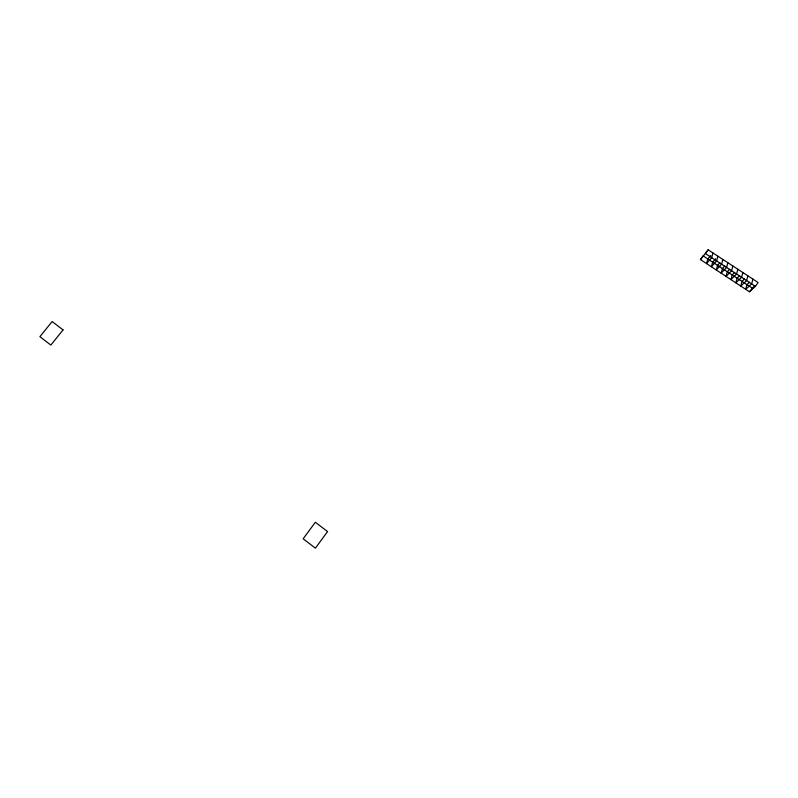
<?xml version="1.0" encoding="UTF-8"?>
<svg xmlns="http://www.w3.org/2000/svg" width="798" height="798" viewBox="0 0 798 798"><rect width="100%" height="100%" fill="white"/><g stroke="black" fill="none" stroke-linecap="round" stroke-linejoin="round"><path stroke-width="1.2" d="M747.886 275.829L746.619 280.597L740.783 286.073L742.03 281.405L744.534 279.021M752.913 279.12L751.656 283.889L745.711 289.315L746.948 284.637L749.502 282.273M742.868 272.547L741.601 277.305L735.866 282.841L737.113 278.183L739.576 275.769M732.853 266.003L731.576 270.741L726.05 276.397L727.307 271.749L729.681 269.285M737.851 269.275L736.584 274.013L730.948 279.619L732.205 274.961L734.629 272.517M727.866 262.732L726.589 267.46L721.163 273.185L722.419 268.537L724.754 266.053M717.911 256.218L716.624 260.936L711.397 266.771L712.664 262.143L715.666 258.761M722.888 259.47L721.601 264.198L716.275 269.973L717.542 265.335L719.826 262.821M712.953 252.976L711.656 257.684L706.539 263.569L707.806 258.951L710.749 255.53M755.447 286.382L758.1 282.522L708.145 249.824L700.474 259.589L749.422 291.759L755.447 286.382L705.482 253.624L708.145 249.824M749.422 291.759L754.629 285.634M700.474 259.589L703.098 255.859L752.035 287.968M327.559 531.558L315.39 548.176L303.17 538.79L315.34 522.241L327.559 531.558M63.062 329.893L50.843 345.075L39.9 336.676L52.129 321.554L63.062 329.893"/></g></svg>
